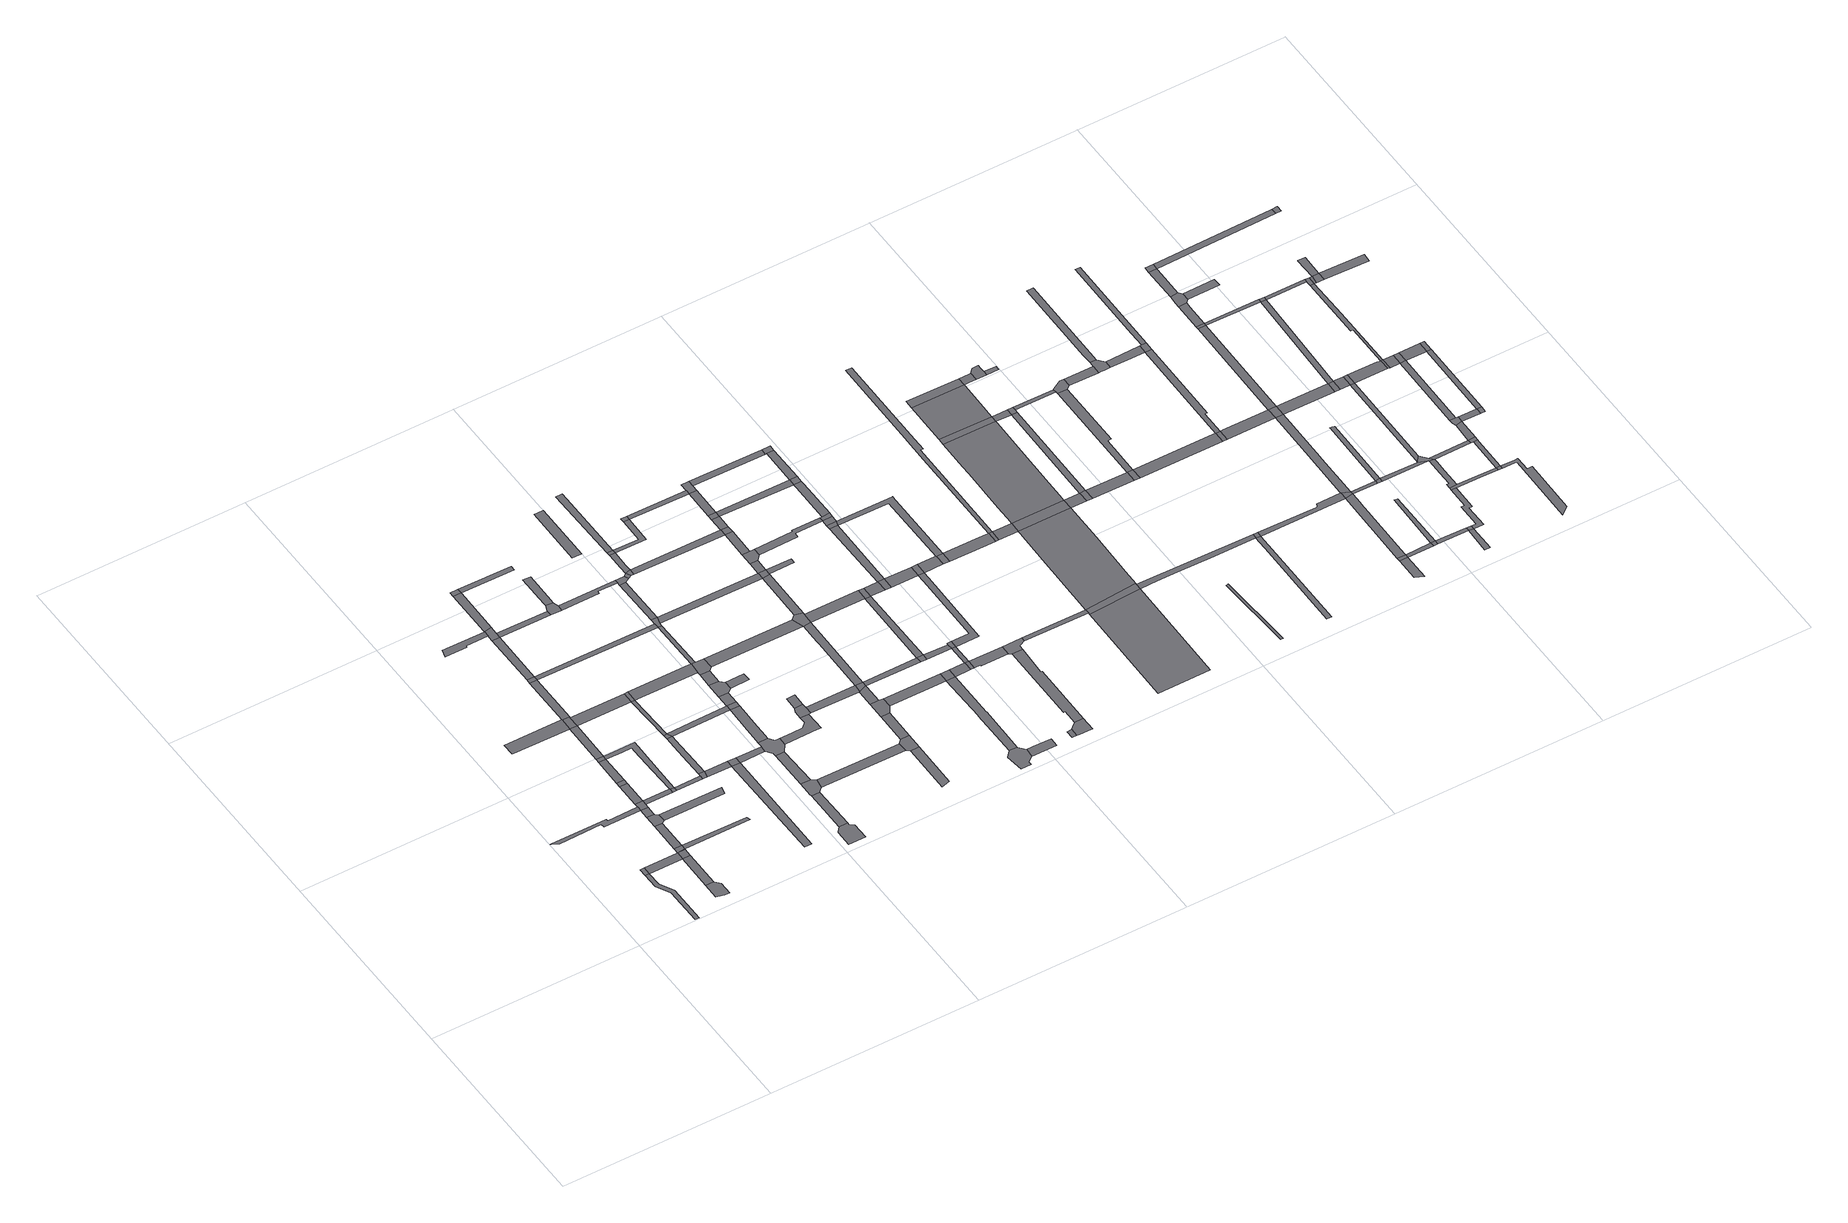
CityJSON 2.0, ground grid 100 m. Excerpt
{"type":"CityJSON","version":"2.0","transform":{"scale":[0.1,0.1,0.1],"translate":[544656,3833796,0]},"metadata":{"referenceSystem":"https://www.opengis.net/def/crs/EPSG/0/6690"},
"CityObjects":{
"road1":{"type":"Road","attributes":{"RoadStructureAttribute.sectionType":"1"},"geometry":[{"type":"MultiSurface","lod":"1","boundaries":[[[0,1,2,3,4,5,6,7]]]}]},
"road2":{"type":"Road","geometry":[{"type":"MultiSurface","lod":"1","boundaries":[[[8,0,7,9]]]}]},
"road3":{"type":"Road","attributes":{"RoadStructureAttribute.sectionType":"1"},"geometry":[{"type":"MultiSurface","lod":"1","boundaries":[[[10,11,12,13,14,15,16,17,18,19]]]}]},
"road4":{"type":"Road","attributes":{"RoadStructureAttribute.sectionType":"1"},"geometry":[{"type":"MultiSurface","lod":"1","boundaries":[[[9,7,20,21]]]}]},
"road5":{"type":"Road","geometry":[{"type":"MultiSurface","lod":"1","boundaries":[[[22,23,24,25,26,27]]]}]},
"road6":{"type":"Road","attributes":{"RoadStructureAttribute.sectionType":"1"},"geometry":[{"type":"MultiSurface","lod":"1","boundaries":[[[20,22,27,28]]]}]},
"road7":{"type":"Road","geometry":[{"type":"MultiSurface","lod":"1","boundaries":[[[21,20,28,29]]]}]},
"road8":{"type":"Road","attributes":{"RoadStructureAttribute.sectionType":"1"},"geometry":[{"type":"MultiSurface","lod":"1","boundaries":[[[30,21,29]]]}]},
"road9":{"type":"Road","geometry":[{"type":"MultiSurface","lod":"1","boundaries":[[[31,21,30,32]]]}]},
"road10":{"type":"Road","attributes":{"RoadStructureAttribute.sectionType":"1"},"geometry":[{"type":"MultiSurface","lod":"1","boundaries":[[[33,31,32,34]]]}]},
"road11":{"type":"Road","geometry":[{"type":"MultiSurface","lod":"1","boundaries":[[[35,33,34,36,37,38]]]}]},
"road12":{"type":"Road","attributes":{"RoadStructureAttribute.sectionType":"1"},"geometry":[{"type":"MultiSurface","lod":"1","boundaries":[[[18,35,38,39,40]]]}]},
"road13":{"type":"Road","geometry":[{"type":"MultiSurface","lod":"1","boundaries":[[[41,19,18,40,42,43]]]}]},
"road14":{"type":"Road","attributes":{"RoadStructureAttribute.sectionType":"1"},"geometry":[{"type":"MultiSurface","lod":"1","boundaries":[[[44,45,46,47,48,49,50,51,52,53]]]}]},
"road15":{"type":"Road","attributes":{"RoadStructureAttribute.sectionType":"1"},"geometry":[{"type":"MultiSurface","lod":"1","boundaries":[[[54,41,43,55]]]}]},
"road16":{"type":"Road","geometry":[{"type":"MultiSurface","lod":"1","boundaries":[[[56,54,55,57]]]}]},
"road17":{"type":"Road","attributes":{"RoadStructureAttribute.sectionType":"1"},"geometry":[{"type":"MultiSurface","lod":"1","boundaries":[[[58,56,57,59]]]}]},
"road18":{"type":"Road","attributes":{"RoadStructureAttribute.sectionType":"1"},"geometry":[{"type":"MultiSurface","lod":"1","boundaries":[[[43,42,60,61]]]}]},
"road19":{"type":"Road","attributes":{"RoadStructureAttribute.sectionType":"1"},"geometry":[{"type":"MultiSurface","lod":"1","boundaries":[[[62,63,32,30]]]}]},
"road20":{"type":"Road","geometry":[{"type":"MultiSurface","lod":"1","boundaries":[[[64,58,59,65]]]}]},
"road21":{"type":"Road","attributes":{"RoadStructureAttribute.sectionType":"1"},"geometry":[{"type":"MultiSurface","lod":"1","boundaries":[[[52,64,65,66,67]]]}]},
"road22":{"type":"Road","attributes":{"RoadStructureAttribute.sectionType":"1"},"geometry":[{"type":"MultiSurface","lod":"1","boundaries":[[[68,69,70,71,65,59,72,73,74,75,61,76]]]}]},
"road23":{"type":"Road","attributes":{"RoadStructureAttribute.sectionType":"1"},"geometry":[{"type":"MultiSurface","lod":"1","boundaries":[[[77,78,37,36]]]}]},
"road24":{"type":"Road","geometry":[{"type":"MultiSurface","lod":"1","boundaries":[[[61,60,79,76]]]}]},
"road25":{"type":"Road","geometry":[{"type":"MultiSurface","lod":"1","boundaries":[[[53,52,67,80,81]]]}]},
"road26":{"type":"Road","attributes":{"RoadStructureAttribute.sectionType":"1"},"geometry":[{"type":"MultiSurface","lod":"1","boundaries":[[[82,53,81,83,84,85]]]}]},
"road27":{"type":"Road","attributes":{"RoadStructureAttribute.sectionType":"1"},"geometry":[{"type":"MultiSurface","lod":"1","boundaries":[[[76,79,86,87]]]}]},
"road28":{"type":"Road","geometry":[{"type":"MultiSurface","lod":"1","boundaries":[[[88,89,90,91,92,93,94,95]]]}]},
"road29":{"type":"Road","geometry":[{"type":"MultiSurface","lod":"1","boundaries":[[[96,82,85,97]]]}]},
"road30":{"type":"Road","attributes":{"RoadStructureAttribute.sectionType":"1"},"geometry":[{"type":"MultiSurface","lod":"1","boundaries":[[[98,96,97,99]]]}]},
"road31":{"type":"Road","geometry":[{"type":"MultiSurface","lod":"1","boundaries":[[[100,87,86,101,102]]]}]},
"road32":{"type":"Road","attributes":{"RoadStructureAttribute.sectionType":"1"},"geometry":[{"type":"MultiSurface","lod":"1","boundaries":[[[80,67,103,104]]]}]},
"road33":{"type":"Road","attributes":{"RoadStructureAttribute.sectionType":"1"},"geometry":[{"type":"MultiSurface","lod":"1","boundaries":[[[105,106,107,100,102,108,109,110]]]}]},
"road34":{"type":"Road","geometry":[{"type":"MultiSurface","lod":"1","boundaries":[[[111,112,95,94,113,98,99,114]]]}]},
"road35":{"type":"Road","attributes":{"RoadStructureAttribute.sectionType":"1"},"geometry":[{"type":"MultiSurface","lod":"1","boundaries":[[[115,116,117,118]]]}]},
"road36":{"type":"Road","attributes":{"RoadStructureAttribute.sectionType":"1"},"geometry":[{"type":"MultiSurface","lod":"1","boundaries":[[[119,102,101,115,120]]]}]},
"road37":{"type":"Road","geometry":[{"type":"MultiSurface","lod":"1","boundaries":[[[121,122,105,110]]]}]},
"road38":{"type":"Road","attributes":{"RoadStructureAttribute.sectionType":"1"},"geometry":[{"type":"MultiSurface","lod":"1","boundaries":[[[123,124,95,112,125,126]]]}]},
"road39":{"type":"Road","attributes":{"RoadStructureAttribute.sectionType":"1"},"geometry":[{"type":"MultiSurface","lod":"1","boundaries":[[[103,122,121,127]]]}]},
"road40":{"type":"Road","geometry":[{"type":"MultiSurface","lod":"1","boundaries":[[[128,123,126,129]]]}]},
"road41":{"type":"Road","geometry":[{"type":"MultiSurface","lod":"1","boundaries":[[[120,115,118,130]]]}]},
"road42":{"type":"Road","geometry":[{"type":"MultiSurface","lod":"1","boundaries":[[[104,103,127,131]]]}]},
"road43":{"type":"Road","geometry":[{"type":"MultiSurface","lod":"1","boundaries":[[[132,133,134,135,136,137,138,139,140]]]}]},
"road44":{"type":"Road","attributes":{"RoadStructureAttribute.sectionType":"1"},"geometry":[{"type":"MultiSurface","lod":"1","boundaries":[[[114,99,141,142]]]}]},
"road45":{"type":"Road","attributes":{"RoadStructureAttribute.sectionType":"1"},"geometry":[{"type":"MultiSurface","lod":"1","boundaries":[[[143,132,140,144]]]}]},
"road46":{"type":"Road","attributes":{"RoadStructureAttribute.sectionType":"1"},"geometry":[{"type":"MultiSurface","lod":"1","boundaries":[[[130,118,145,146]]]}]},
"road47":{"type":"Road","attributes":{"RoadStructureAttribute.sectionType":"1"},"geometry":[{"type":"MultiSurface","lod":"1","boundaries":[[[147,148,149,121,110,150,151]]]}]},
"road48":{"type":"Road","geometry":[{"type":"MultiSurface","lod":"1","boundaries":[[[152,153,143,144,154,155,156,157]]]}]},
"road49":{"type":"Road","attributes":{"RoadStructureAttribute.sectionType":"1"},"geometry":[{"type":"MultiSurface","lod":"1","boundaries":[[[97,85,158,159]]]}]},
"road50":{"type":"Road","attributes":{"RoadStructureAttribute.sectionType":"1"},"geometry":[{"type":"MultiSurface","lod":"1","boundaries":[[[160,161,129,126]]]}]},
"road51":{"type":"Road","attributes":{"RoadStructureAttribute.sectionType":"1"},"geometry":[{"type":"MultiSurface","lod":"1","boundaries":[[[162,152,157,163]]]}]},
"road52":{"type":"Road","attributes":{"RoadStructureAttribute.sectionType":"1"},"geometry":[{"type":"MultiSurface","lod":"1","boundaries":[[[164,131,127,165,166,167,168,169]]]}]},
"road53":{"type":"Road","geometry":[{"type":"MultiSurface","lod":"1","boundaries":[[[170,171,146,145,172,173,174,162,163,175,176,177,178]]]}]},
"road54":{"type":"Road","geometry":[{"type":"MultiSurface","lod":"1","boundaries":[[[179,142,141,180,181,182]]]}]},
"road55":{"type":"Road","attributes":{"RoadStructureAttribute.sectionType":"1"},"geometry":[{"type":"MultiSurface","lod":"1","boundaries":[[[151,183,184,185,170,178,186,187,188]]]}]},
"road56":{"type":"Road","geometry":[{"type":"MultiSurface","lod":"1","boundaries":[[[189,190,191,192,179,182]]]}]},
"road57":{"type":"Road","geometry":[{"type":"MultiSurface","lod":"1","boundaries":[[[147,151,188,193]]]}]},
"road58":{"type":"Road","attributes":{"RoadStructureAttribute.sectionType":"1"},"geometry":[{"type":"MultiSurface","lod":"1","boundaries":[[[194,147,193,195]]]}]},
"road59":{"type":"Road","geometry":[{"type":"MultiSurface","lod":"1","boundaries":[[[196,194,195,197,198,199]]]}]},
"road60":{"type":"Road","attributes":{"RoadStructureAttribute.sectionType":"1"},"geometry":[{"type":"MultiSurface","lod":"1","boundaries":[[[200,196,199,201]]]}]},
"road61":{"type":"Road","attributes":{"RoadStructureAttribute.sectionType":"1"},"geometry":[{"type":"MultiSurface","lod":"1","boundaries":[[[202,203,204,205,206,207,208,176,175]]]}]},
"road62":{"type":"Road","attributes":{"RoadStructureAttribute.sectionType":"1"},"geometry":[{"type":"MultiSurface","lod":"1","boundaries":[[[156,155,209,210]]]}]},
"road63":{"type":"Road","geometry":[{"type":"MultiSurface","lod":"1","boundaries":[[[169,168,200,201,211,212,213,214]]]}]},
"road64":{"type":"Road","attributes":{"RoadStructureAttribute.sectionType":"1"},"geometry":[{"type":"MultiSurface","lod":"1","boundaries":[[[181,180,215,216,217,218]]]}]},
"road65":{"type":"Road","attributes":{"RoadStructureAttribute.sectionType":"1"},"geometry":[{"type":"MultiSurface","lod":"1","boundaries":[[[219,158,169,214]]]}]},
"road66":{"type":"Road","geometry":[{"type":"MultiSurface","lod":"1","boundaries":[[[220,221,222,198,197]]]}]},
"road67":{"type":"Road","geometry":[{"type":"MultiSurface","lod":"1","boundaries":[[[223,159,158,219,224,225]]]}]},
"road68":{"type":"Road","geometry":[{"type":"MultiSurface","lod":"1","boundaries":[[[226,227,228,205,204,229,230]]]}]},
"road69":{"type":"Road","geometry":[{"type":"MultiSurface","lod":"1","boundaries":[[[231,232,233,227,226]]]}]},
"road70":{"type":"Road","attributes":{"RoadStructureAttribute.sectionType":"1"},"geometry":[{"type":"MultiSurface","lod":"1","boundaries":[[[234,235,223,225]]]}]},
"road71":{"type":"Road","geometry":[{"type":"MultiSurface","lod":"1","boundaries":[[[218,217,235,234,236,237]]]}]},
"road72":{"type":"Road","attributes":{"RoadStructureAttribute.sectionType":"1"},"geometry":[{"type":"MultiSurface","lod":"1","boundaries":[[[238,239,240,241,242,243]]]}]},
"road73":{"type":"Road","attributes":{"RoadStructureAttribute.sectionType":"1"},"geometry":[{"type":"MultiSurface","lod":"1","boundaries":[[[244,245,246,247]]]}]},
"road74":{"type":"Road","attributes":{"RoadStructureAttribute.sectionType":"1"},"geometry":[{"type":"MultiSurface","lod":"1","boundaries":[[[248,237,236,249]]]}]},
"road75":{"type":"Road","attributes":{"RoadStructureAttribute.sectionType":"1"},"geometry":[{"type":"MultiSurface","lod":"1","boundaries":[[[230,229,250,251]]]}]},
"road76":{"type":"Road","geometry":[{"type":"MultiSurface","lod":"1","boundaries":[[[252,248,249,253]]]}]},
"road77":{"type":"Road","geometry":[{"type":"MultiSurface","lod":"1","boundaries":[[[254,210,209,238,243,255]]]}]},
"road78":{"type":"Road","attributes":{"RoadStructureAttribute.sectionType":"1"},"geometry":[{"type":"MultiSurface","lod":"1","boundaries":[[[256,257,258,259,248,252]]]}]},
"road79":{"type":"Road","attributes":{"RoadStructureAttribute.sectionType":"1"},"geometry":[{"type":"MultiSurface","lod":"1","boundaries":[[[212,211,260,261]]]}]},
"road80":{"type":"Road","geometry":[{"type":"MultiSurface","lod":"1","boundaries":[[[262,258,257,263]]]}]},
"road81":{"type":"Road","attributes":{"RoadStructureAttribute.sectionType":"1"},"geometry":[{"type":"MultiSurface","lod":"1","boundaries":[[[264,254,255,265]]]}]},
"road82":{"type":"Road","geometry":[{"type":"MultiSurface","lod":"1","boundaries":[[[266,264,265,267,268,269]]]}]},
"road83":{"type":"Road","attributes":{"RoadStructureAttribute.sectionType":"1"},"geometry":[{"type":"MultiSurface","lod":"1","boundaries":[[[270,271,262,263]]]}]},
"road84":{"type":"Road","attributes":{"RoadStructureAttribute.sectionType":"1"},"geometry":[{"type":"MultiSurface","lod":"1","boundaries":[[[225,224,272,273]]]}]},
"road85":{"type":"Road","attributes":{"RoadStructureAttribute.sectionType":"1"},"geometry":[{"type":"MultiSurface","lod":"1","boundaries":[[[274,275,250,276,266,269]]]}]},
"road86":{"type":"Road","geometry":[{"type":"MultiSurface","lod":"1","boundaries":[[[251,250,275,277]]]}]},
"road87":{"type":"Road","geometry":[{"type":"MultiSurface","lod":"1","boundaries":[[[278,279,263,257,280,281]]]}]},
"road88":{"type":"Road","attributes":{"RoadStructureAttribute.sectionType":"1"},"geometry":[{"type":"MultiSurface","lod":"1","boundaries":[[[282,283,284,285,251,277]]]}]},
"road89":{"type":"Road","attributes":{"RoadStructureAttribute.sectionType":"1"},"geometry":[{"type":"MultiSurface","lod":"1","boundaries":[[[252,253,286,287]]]}]},
"road90":{"type":"Road","geometry":[{"type":"MultiSurface","lod":"1","boundaries":[[[288,278,281,289]]]}]},
"road91":{"type":"Road","geometry":[{"type":"MultiSurface","lod":"1","boundaries":[[[290,291,292,293,294,295,296,297,298,299,300]]]}]},
"road92":{"type":"Road","geometry":[{"type":"MultiSurface","lod":"1","boundaries":[[[301,302,261,260,283,282,303,304]]]}]},
"road93":{"type":"Road","attributes":{"RoadStructureAttribute.sectionType":"1"},"geometry":[{"type":"MultiSurface","lod":"1","boundaries":[[[268,267,305,306]]]}]},
"road94":{"type":"Road","attributes":{"RoadStructureAttribute.sectionType":"1"},"geometry":[{"type":"MultiSurface","lod":"1","boundaries":[[[277,275,307,308]]]}]},
"road95":{"type":"Road","attributes":{"RoadStructureAttribute.sectionType":"1"},"geometry":[{"type":"MultiSurface","lod":"1","boundaries":[[[309,272,301,304]]]}]},
"road96":{"type":"Road","attributes":{"RoadStructureAttribute.sectionType":"1"},"geometry":[{"type":"MultiSurface","lod":"1","boundaries":[[[305,310,311,290,300,312,313,314]]]}]},
"road97":{"type":"Road","attributes":{"RoadStructureAttribute.sectionType":"1"},"geometry":[{"type":"MultiSurface","lod":"1","boundaries":[[[315,298,297,316,317]]]}]},
"road98":{"type":"Road","geometry":[{"type":"MultiSurface","lod":"1","boundaries":[[[318,273,272,309,319]]]}]},
"road99":{"type":"Road","attributes":{"RoadStructureAttribute.sectionType":"1"},"geometry":[{"type":"MultiSurface","lod":"1","boundaries":[[[289,281,320,321]]]}]},
"road100":{"type":"Road","attributes":{"RoadStructureAttribute.sectionType":"1"},"geometry":[{"type":"MultiSurface","lod":"1","boundaries":[[[322,273,318,323]]]}]},
"road101":{"type":"Road","geometry":[{"type":"MultiSurface","lod":"1","boundaries":[[[324,322,323,325,326,327]]]}]},
"road102":{"type":"Road","attributes":{"RoadStructureAttribute.sectionType":"1"},"geometry":[{"type":"MultiSurface","lod":"1","boundaries":[[[303,282,328,329,330]]]}]},
"road103":{"type":"Road","geometry":[{"type":"MultiSurface","lod":"1","boundaries":[[[306,305,314,331]]]}]},
"road104":{"type":"Road","geometry":[{"type":"MultiSurface","lod":"1","boundaries":[[[308,307,332,333]]]}]},
"road105":{"type":"Road","attributes":{"RoadStructureAttribute.sectionType":"1"},"geometry":[{"type":"MultiSurface","lod":"1","boundaries":[[[286,324,327,334]]]}]},
"road106":{"type":"Road","geometry":[{"type":"MultiSurface","lod":"1","boundaries":[[[335,336,318,319]]]}]},
"road107":{"type":"Road","geometry":[{"type":"MultiSurface","lod":"1","boundaries":[[[287,286,334,337]]]}]},
"road108":{"type":"Road","attributes":{"RoadStructureAttribute.sectionType":"1"},"geometry":[{"type":"MultiSurface","lod":"1","boundaries":[[[338,339,287,337,340,341,342]]]}]},
"road109":{"type":"Road","attributes":{"RoadStructureAttribute.sectionType":"1"},"geometry":[{"type":"MultiSurface","lod":"1","boundaries":[[[343,331,314,344,345]]]}]},
"road110":{"type":"Road","geometry":[{"type":"MultiSurface","lod":"1","boundaries":[[[346,338,342,347]]]}]},
"road111":{"type":"Road","attributes":{"RoadStructureAttribute.sectionType":"1"},"geometry":[{"type":"MultiSurface","lod":"1","boundaries":[[[329,308,333,348]]]}]},
"road112":{"type":"Road","attributes":{"RoadStructureAttribute.sectionType":"1"},"geometry":[{"type":"MultiSurface","lod":"1","boundaries":[[[333,332,349,350]]]}]},
"road113":{"type":"Road","attributes":{"RoadStructureAttribute.sectionType":"1"},"geometry":[{"type":"MultiSurface","lod":"1","boundaries":[[[351,352,353,354]]]}]},
"road114":{"type":"Road","attributes":{"RoadStructureAttribute.sectionType":"1"},"geometry":[{"type":"MultiSurface","lod":"1","boundaries":[[[320,346,347,355]]]}]},
"road115":{"type":"Road","geometry":[{"type":"MultiSurface","lod":"1","boundaries":[[[345,344,356,357,358]]]}]},
"road116":{"type":"Road","geometry":[{"type":"MultiSurface","lod":"1","boundaries":[[[359,321,320,355,360,361]]]}]},
"road117":{"type":"Road","attributes":{"RoadStructureAttribute.sectionType":"1"},"geometry":[{"type":"MultiSurface","lod":"1","boundaries":[[[349,345,358,362]]]}]},
"road118":{"type":"Road","geometry":[{"type":"MultiSurface","lod":"1","boundaries":[[[363,364,354,353,365,366,367,368,369]]]}]},
"road119":{"type":"Road","geometry":[{"type":"MultiSurface","lod":"1","boundaries":[[[330,329,348,370]]]}]},
"road120":{"type":"Road","geometry":[{"type":"MultiSurface","lod":"1","boundaries":[[[371,372,350,349,362]]]}]},
"road121":{"type":"Road","attributes":{"RoadStructureAttribute.sectionType":"1"},"geometry":[{"type":"MultiSurface","lod":"1","boundaries":[[[370,348,373,374,375]]]}]},
"road122":{"type":"Road","attributes":{"RoadStructureAttribute.sectionType":"1"},"geometry":[{"type":"MultiSurface","lod":"1","boundaries":[[[376,377,326,325,378,379,380,381]]]}]},
"road123":{"type":"Road","attributes":{"RoadStructureAttribute.sectionType":"1"},"geometry":[{"type":"MultiSurface","lod":"1","boundaries":[[[357,356,382,383,384,385]]]}]},
"road124":{"type":"Road","attributes":{"RoadStructureAttribute.sectionType":"1"},"geometry":[{"type":"MultiSurface","lod":"1","boundaries":[[[386,387,388,363,369,389,390,391]]]}]},
"road125":{"type":"Road","geometry":[{"type":"MultiSurface","lod":"1","boundaries":[[[375,374,392,393]]]}]},
"road126":{"type":"Road","attributes":{"RoadStructureAttribute.sectionType":"1"},"geometry":[{"type":"MultiSurface","lod":"1","boundaries":[[[347,342,394,395]]]}]},
"road127":{"type":"Road","attributes":{"RoadStructureAttribute.sectionType":"1"},"geometry":[{"type":"MultiSurface","lod":"1","boundaries":[[[396,397,398,371,362,399,400,401,402,403]]]}]},
"road128":{"type":"Road","attributes":{"RoadStructureAttribute.sectionType":"1"},"geometry":[{"type":"MultiSurface","lod":"1","boundaries":[[[404,405,375,393]]]}]},
"road129":{"type":"Road","attributes":{"RoadStructureAttribute.sectionType":"1"},"geometry":[{"type":"MultiSurface","lod":"1","boundaries":[[[406,393,392,407,396,408]]]}]},
"road130":{"type":"Road","geometry":[{"type":"MultiSurface","lod":"1","boundaries":[[[409,385,384,386,391,410,411,412,413]]]}]},
"road131":{"type":"Road","attributes":{"RoadStructureAttribute.sectionType":"1"},"geometry":[{"type":"MultiSurface","lod":"1","boundaries":[[[361,360,414,415]]]}]},
"road132":{"type":"Road","geometry":[{"type":"MultiSurface","lod":"1","boundaries":[[[416,405,404,417]]]}]},
"road133":{"type":"Road","attributes":{"RoadStructureAttribute.sectionType":"1"},"geometry":[{"type":"MultiSurface","lod":"1","boundaries":[[[380,416,417,418,419]]]}]},
"road134":{"type":"Road","geometry":[{"type":"MultiSurface","lod":"1","boundaries":[[[420,421,381,380,419]]]}]},
"road135":{"type":"Road","geometry":[{"type":"MultiSurface","lod":"1","boundaries":[[[408,396,403,422]]]}]},
"road136":{"type":"Road","attributes":{"RoadStructureAttribute.sectionType":"1"},"geometry":[{"type":"MultiSurface","lod":"1","boundaries":[[[394,423,421,420,424,425]]]}]},
"road137":{"type":"Road","attributes":{"RoadStructureAttribute.sectionType":"1"},"geometry":[{"type":"MultiSurface","lod":"1","boundaries":[[[426,422,403,427,428]]]}]},
"road138":{"type":"Road","geometry":[{"type":"MultiSurface","lod":"1","boundaries":[[[395,394,425,429]]]}]},
"road139":{"type":"Road","attributes":{"RoadStructureAttribute.sectionType":"1"},"geometry":[{"type":"MultiSurface","lod":"1","boundaries":[[[430,431,432,433,417,404,434,428,435]]]}]},
"road140":{"type":"Road","attributes":{"RoadStructureAttribute.sectionType":"1"},"geometry":[{"type":"MultiSurface","lod":"1","boundaries":[[[436,395,429,437]]]}]},
"road141":{"type":"Road","geometry":[{"type":"MultiSurface","lod":"1","boundaries":[[[428,427,438,435]]]}]},
"road142":{"type":"Road","geometry":[{"type":"MultiSurface","lod":"1","boundaries":[[[415,414,439,436,437,440]]]}]},
"road143":{"type":"Road","attributes":{"RoadStructureAttribute.sectionType":"1"},"geometry":[{"type":"MultiSurface","lod":"1","boundaries":[[[413,412,441,442,443]]]}]},
"road144":{"type":"Road","attributes":{"RoadStructureAttribute.sectionType":"1"},"geometry":[{"type":"MultiSurface","lod":"1","boundaries":[[[444,445,446,447,435,438,448,449,450]]]}]},
"road145":{"type":"Road","attributes":{"function":"3","RoadStructureAttribute.sectionType":"1"},"geometry":[{"type":"MultiSurface","lod":"1","boundaries":[[[451,452,453,454,455,456]]]}]},
"road146":{"type":"Road","geometry":[{"type":"MultiSurface","lod":"1","boundaries":[[[450,449,457,458]]]}]},
"road147":{"type":"Road","geometry":[{"type":"MultiSurface","lod":"1","boundaries":[[[459,443,442,453,452,460]]]}]},
"road148":{"type":"Road","attributes":{"RoadStructureAttribute.sectionType":"1"},"geometry":[{"type":"MultiSurface","lod":"1","boundaries":[[[461,458,457,462,463]]]}]},
"road149":{"type":"Road","attributes":{"function":"3","RoadStructureAttribute.sectionType":"1"},"geometry":[{"type":"MultiSurface","lod":"1","boundaries":[[[462,464,465,443,459,466,467,468]]]}]},
"road150":{"type":"Road","attributes":{"RoadStructureAttribute.sectionType":"1"},"geometry":[{"type":"MultiSurface","lod":"1","boundaries":[[[469,470,471,450,458,472,473,474,475]]]}]},
"road151":{"type":"Road","geometry":[{"type":"MultiSurface","lod":"1","boundaries":[[[463,462,468,476]]]}]},
"road152":{"type":"Road","attributes":{"function":"3","RoadStructureAttribute.sectionType":"1"},"geometry":[{"type":"MultiSurface","lod":"1","boundaries":[[[477,478,479,480,481,482,463,476,483,484,485,486,487,488,489]]]}]},
"road153":{"type":"Road","attributes":{"RoadStructureAttribute.sectionType":"1"},"geometry":[{"type":"MultiSurface","lod":"1","boundaries":[[[490,491,492,493,494]]]}]},
"road154":{"type":"Road","attributes":{"RoadStructureAttribute.sectionType":"1"},"geometry":[{"type":"MultiSurface","lod":"1","boundaries":[[[495,476,468,496,497]]]}]},
"road155":{"type":"Road","geometry":[{"type":"MultiSurface","lod":"1","boundaries":[[[498,477,489,499]]]}]},
"road156":{"type":"Road","geometry":[{"type":"MultiSurface","lod":"1","boundaries":[[[497,496,500,501]]]}]},
"road157":{"type":"Road","attributes":{"function":"3","RoadStructureAttribute.sectionType":"1"},"geometry":[{"type":"MultiSurface","lod":"1","boundaries":[[[502,503,498,499,504,505,506,507]]]}]},
"road158":{"type":"Road","attributes":{"RoadStructureAttribute.sectionType":"1"},"geometry":[{"type":"MultiSurface","lod":"1","boundaries":[[[460,452,508,509,510,511,512]]]}]},
"road159":{"type":"Road","geometry":[{"type":"MultiSurface","lod":"1","boundaries":[[[513,502,507,514]]]}]},
"road160":{"type":"Road","geometry":[{"type":"MultiSurface","lod":"1","boundaries":[[[515,497,501,516]]]}]},
"road161":{"type":"Road","attributes":{"RoadStructureAttribute.sectionType":"1"},"geometry":[{"type":"MultiSurface","lod":"1","boundaries":[[[517,518,519,520,501,500,521,522]]]}]},
"road162":{"type":"Road","attributes":{"RoadStructureAttribute.sectionType":"1"},"geometry":[{"type":"MultiSurface","lod":"1","boundaries":[[[499,489,515,523]]]}]},
"road163":{"type":"Road","geometry":[{"type":"MultiSurface","lod":"1","boundaries":[[[523,515,516,524,525]]]}]},
"road164":{"type":"Road","attributes":{"RoadStructureAttribute.sectionType":"1"},"geometry":[{"type":"MultiSurface","lod":"1","boundaries":[[[526,514,507,527,528,529]]]}]},
"road165":{"type":"Road","attributes":{"RoadStructureAttribute.sectionType":"1"},"geometry":[{"type":"MultiSurface","lod":"1","boundaries":[[[511,530,531,532,533]]]}]},
"road166":{"type":"Road","geometry":[{"type":"MultiSurface","lod":"1","boundaries":[[[522,521,534,535]]]}]},
"road167":{"type":"Road","attributes":{"RoadStructureAttribute.sectionType":"1"},"geometry":[{"type":"MultiSurface","lod":"1","boundaries":[[[536,537,529,528,538,539,540,541]]]}]},
"road168":{"type":"Road","attributes":{"RoadStructureAttribute.sectionType":"1"},"geometry":[{"type":"MultiSurface","lod":"1","boundaries":[[[525,524,542,543]]]}]},
"road169":{"type":"Road","geometry":[{"type":"MultiSurface","lod":"1","boundaries":[[[512,511,533,544]]]}]},
"road170":{"type":"Road","geometry":[{"type":"MultiSurface","lod":"1","boundaries":[[[545,546,547,539,538]]]}]},
"road171":{"type":"Road","attributes":{"RoadStructureAttribute.sectionType":"1"},"geometry":[{"type":"MultiSurface","lod":"1","boundaries":[[[548,549,522,535,550,551,552]]]}]},
"road172":{"type":"Road","geometry":[{"type":"MultiSurface","lod":"1","boundaries":[[[553,554,543,542,548,552,555,556]]]}]},
"road173":{"type":"Road","attributes":{"RoadStructureAttribute.sectionType":"1"},"geometry":[{"type":"MultiSurface","lod":"1","boundaries":[[[557,558,535,534,559,560]]]}]},
"road174":{"type":"Road","attributes":{"RoadStructureAttribute.sectionType":"1"},"geometry":[{"type":"MultiSurface","lod":"1","boundaries":[[[561,562,563,564,544,533,565,566]]]}]},
"road175":{"type":"Road","attributes":{"RoadStructureAttribute.sectionType":"1"},"geometry":[{"type":"MultiSurface","lod":"1","boundaries":[[[556,555,567,568]]]}]},
"road176":{"type":"Road","attributes":{"RoadStructureAttribute.sectionType":"1"},"geometry":[{"type":"MultiSurface","lod":"1","boundaries":[[[569,570,571,572]]]}]},
"road177":{"type":"Road","geometry":[{"type":"MultiSurface","lod":"1","boundaries":[[[573,569,572,574]]]}]},
"road178":{"type":"Road","geometry":[{"type":"MultiSurface","lod":"1","boundaries":[[[575,576,568,567,577,578,579,580,581]]]}]},
"road179":{"type":"Road","geometry":[{"type":"MultiSurface","lod":"1","boundaries":[[[560,559,582,583]]]}]},
"road180":{"type":"Road","attributes":{"RoadStructureAttribute.sectionType":"1"},"geometry":[{"type":"MultiSurface","lod":"1","boundaries":[[[584,585,586,587,565,573,574]]]}]},
"road181":{"type":"Road","attributes":{"RoadStructureAttribute.sectionType":"1"},"geometry":[{"type":"MultiSurface","lod":"1","boundaries":[[[588,574,572,589]]]}]},
"road182":{"type":"Road","attributes":{"RoadStructureAttribute.sectionType":"1"},"geometry":[{"type":"MultiSurface","lod":"1","boundaries":[[[590,591,575,581,592,593]]]}]},
"road183":{"type":"Road","geometry":[{"type":"MultiSurface","lod":"1","boundaries":[[[566,565,587,594]]]}]},
"road184":{"type":"Road","attributes":{"RoadStructureAttribute.sectionType":"1"},"geometry":[{"type":"MultiSurface","lod":"1","boundaries":[[[595,580,579,596,597,598]]]}]},
"road185":{"type":"Road","attributes":{"RoadStructureAttribute.sectionType":"1"},"geometry":[{"type":"MultiSurface","lod":"1","boundaries":[[[598,560,583,599,600,601]]]}]},
"road186":{"type":"Road","geometry":[{"type":"MultiSurface","lod":"1","boundaries":[[[602,588,589,603]]]}]},
"road187":{"type":"Road","attributes":{"RoadStructureAttribute.sectionType":"1"},"geometry":[{"type":"MultiSurface","lod":"1","boundaries":[[[604,605,583,582,606,607,608]]]}]},
"road188":{"type":"Road","attributes":{"RoadStructureAttribute.sectionType":"1"},"geometry":[{"type":"MultiSurface","lod":"1","boundaries":[[[609,610,588,602]]]}]},
"road189":{"type":"Road","attributes":{"RoadStructureAttribute.sectionType":"1"},"geometry":[{"type":"MultiSurface","lod":"1","boundaries":[[[594,587,611,612]]]}]},
"road190":{"type":"Road","attributes":{"RoadStructureAttribute.sectionType":"1"},"geometry":[{"type":"MultiSurface","lod":"1","boundaries":[[[607,613,614,615,566,594,616,617,618]]]}]},
"road191":{"type":"Road","geometry":[{"type":"MultiSurface","lod":"1","boundaries":[[[619,595,598,601,620]]]}]},
"road192":{"type":"Road","attributes":{"RoadStructureAttribute.sectionType":"1"},"geometry":[{"type":"MultiSurface","lod":"1","boundaries":[[[602,603,621,622]]]}]},
"road193":{"type":"Road","geometry":[{"type":"MultiSurface","lod":"1","boundaries":[[[623,612,611,624]]]}]},
"road194":{"type":"Road","attributes":{"RoadStructureAttribute.sectionType":"1"},"geometry":[{"type":"MultiSurface","lod":"1","boundaries":[[[621,625,626,627]]]}]},
"road195":{"type":"Road","geometry":[{"type":"MultiSurface","lod":"1","boundaries":[[[608,607,618,628]]]}]},
"road196":{"type":"Road","geometry":[{"type":"MultiSurface","lod":"1","boundaries":[[[622,621,627,629]]]}]},
"road197":{"type":"Road","attributes":{"RoadStructureAttribute.sectionType":"1"},"geometry":[{"type":"MultiSurface","lod":"1","boundaries":[[[630,631,619,620,632,633]]]}]},
"road198":{"type":"Road","attributes":{"RoadStructureAttribute.sectionType":"1"},"geometry":[{"type":"MultiSurface","lod":"1","boundaries":[[[634,635,636,637,638,639,612,623]]]}]},
"road199":{"type":"Road","attributes":{"RoadStructureAttribute.sectionType":"1"},"geometry":[{"type":"MultiSurface","lod":"1","boundaries":[[[640,608,628,641]]]}]},
"road200":{"type":"Road","attributes":{"RoadStructureAttribute.sectionType":"1"},"geometry":[{"type":"MultiSurface","lod":"1","boundaries":[[[642,643,644,645,629,627,646,647,648,649,650,651]]]}]},
"road201":{"type":"Road","attributes":{"RoadStructureAttribute.sectionType":"1"},"geometry":[{"type":"MultiSurface","lod":"1","boundaries":[[[623,624,652,653]]]}]},
"road202":{"type":"Road","attributes":{"RoadStructureAttribute.sectionType":"1"},"geometry":[{"type":"MultiSurface","lod":"1","boundaries":[[[654,628,618,655,656]]]}]},
"road203":{"type":"Road","geometry":[{"type":"MultiSurface","lod":"1","boundaries":[[[657,640,641,658]]]}]},
"road204":{"type":"Road","attributes":{"RoadStructureAttribute.sectionType":"1"},"geometry":[{"type":"MultiSurface","lod":"1","boundaries":[[[659,660,661,662,663,664,665,666,667]]]}]},
"road205":{"type":"Road","attributes":{"RoadStructureAttribute.sectionType":"1"},"geometry":[{"type":"MultiSurface","lod":"1","boundaries":[[[668,669,657,658,670,671]]]}]},
"road206":{"type":"Road","geometry":[{"type":"MultiSurface","lod":"1","boundaries":[[[672,653,652,673,659,667,674]]]}]},
"road207":{"type":"Road","geometry":[{"type":"MultiSurface","lod":"1","boundaries":[[[675,676,677,678,668,671,679,680,681,682]]]}]},
"road208":{"type":"Road","geometry":[{"type":"MultiSurface","lod":"1","boundaries":[[[663,642,651,683,684,685,686,664]]]}]},
"road209":{"type":"Road","attributes":{"RoadStructureAttribute.sectionType":"1"},"geometry":[{"type":"MultiSurface","lod":"1","boundaries":[[[687,688,653,672,689]]]}]},
"road210":{"type":"Road","attributes":{"RoadStructureAttribute.sectionType":"1"},"geometry":[{"type":"MultiSurface","lod":"1","boundaries":[[[690,677,676,691,692]]]}]},
"road211":{"type":"Road","geometry":[{"type":"MultiSurface","lod":"1","boundaries":[[[693,656,655,694]]]}]},
"road212":{"type":"Road","geometry":[{"type":"MultiSurface","lod":"1","boundaries":[[[695,690,692,696]]]}]},
"road213":{"type":"Road","attributes":{"RoadStructureAttribute.sectionType":"1"},"geometry":[{"type":"MultiSurface","lod":"1","boundaries":[[[697,674,667,698]]]}]},
"road214":{"type":"Road","attributes":{"RoadStructureAttribute.sectionType":"1"},"geometry":[{"type":"MultiSurface","lod":"1","boundaries":[[[699,693,694,700,687,701]]]}]},
"road215":{"type":"Road","attributes":{"RoadStructureAttribute.sectionType":"1"},"geometry":[{"type":"MultiSurface","lod":"1","boundaries":[[[658,641,702,703]]]}]},
"road216":{"type":"Road","geometry":[{"type":"MultiSurface","lod":"1","boundaries":[[[704,705,706,682,681]]]}]},
"road217":{"type":"Road","geometry":[{"type":"MultiSurface","lod":"1","boundaries":[[[701,687,689,707]]]}]},
"road218":{"type":"Road","geometry":[{"type":"MultiSurface","lod":"1","boundaries":[[[708,685,684,709]]]}]},
"road219":{"type":"Road","attributes":{"RoadStructureAttribute.sectionType":"1"},"geometry":[{"type":"MultiSurface","lod":"1","boundaries":[[[702,656,693,710]]]}]},
"road220":{"type":"Road","attributes":{"RoadStructureAttribute.sectionType":"1"},"geometry":[{"type":"MultiSurface","lod":"1","boundaries":[[[711,712,713,714,708,709,715,716,717,718]]]}]},
"road221":{"type":"Road","attributes":{"RoadStructureAttribute.sectionType":"1"},"geometry":[{"type":"MultiSurface","lod":"1","boundaries":[[[719,720,685,708,721,722]]]}]},
"road222":{"type":"Road","geometry":[{"type":"MultiSurface","lod":"1","boundaries":[[[697,698,719,722,723]]]}]},
"road223":{"type":"Road","attributes":{"RoadStructureAttribute.sectionType":"1"},"geometry":[{"type":"MultiSurface","lod":"1","boundaries":[[[724,725,726,707,689,727,728,729]]]}]},
"road224":{"type":"Road","attributes":{"RoadStructureAttribute.sectionType":"1"},"geometry":[{"type":"MultiSurface","lod":"1","boundaries":[[[730,731,697,723]]]}]},
"road225":{"type":"Road","geometry":[{"type":"MultiSurface","lod":"1","boundaries":[[[732,733,731,730,734,735]]]}]},
"road226":{"type":"Road","geometry":[{"type":"MultiSurface","lod":"1","boundaries":[[[703,702,710,736]]]}]},
"road227":{"type":"Road","attributes":{"RoadStructureAttribute.sectionType":"1"},"geometry":[{"type":"MultiSurface","lod":"1","boundaries":[[[737,732,735,738]]]}]},
"road228":{"type":"Road","geometry":[{"type":"MultiSurface","lod":"1","boundaries":[[[729,728,739,740]]]}]},
"road229":{"type":"Road","attributes":{"RoadStructureAttribute.sectionType":"1"},"geometry":[{"type":"MultiSurface","lod":"1","boundaries":[[[734,730,741,742]]]}]},
"road230":{"type":"Road","attributes":{"RoadStructureAttribute.sectionType":"1"},"geometry":[{"type":"MultiSurface","lod":"1","boundaries":[[[740,739,743,737,744]]]}]},
"road231":{"type":"Road","attributes":{"RoadStructureAttribute.sectionType":"1"},"geometry":[{"type":"MultiSurface","lod":"1","boundaries":[[[736,710,745,746,747]]]}]},
"road232":{"type":"Road","geometry":[{"type":"MultiSurface","lod":"1","boundaries":[[[742,741,748,749]]]}]},
"road233":{"type":"Road","geometry":[{"type":"MultiSurface","lod":"1","boundaries":[[[744,737,738,750]]]}]},
"road234":{"type":"Road","attributes":{"RoadStructureAttribute.sectionType":"1"},"geometry":[{"type":"MultiSurface","lod":"1","boundaries":[[[751,752,753,729,740,754,755]]]}]},
"road235":{"type":"Road","attributes":{"RoadStructureAttribute.sectionType":"1"},"geometry":[{"type":"MultiSurface","lod":"1","boundaries":[[[756,696,692,757]]]}]},
"road236":{"type":"Road","attributes":{"RoadStructureAttribute.sectionType":"1"},"geometry":[{"type":"MultiSurface","lod":"1","boundaries":[[[758,742,749,759]]]}]},
"road237":{"type":"Road","attributes":{"RoadStructureAttribute.sectionType":"1"},"geometry":[{"type":"MultiSurface","lod":"1","boundaries":[[[750,738,760,761,762,758,763]]]}]},
"road238":{"type":"Road","geometry":[{"type":"MultiSurface","lod":"1","boundaries":[[[747,746,764,751,755,765]]]}]},
"road239":{"type":"Road","attributes":{"RoadStructureAttribute.sectionType":"1"},"geometry":[{"type":"MultiSurface","lod":"1","boundaries":[[[765,755,766,767,768]]]}]},
"road240":{"type":"Road","geometry":[{"type":"MultiSurface","lod":"1","boundaries":[[[763,758,759,769]]]}]},
"road241":{"type":"Road","geometry":[{"type":"MultiSurface","lod":"1","boundaries":[[[770,768,767,771]]]}]},
"road242":{"type":"Road","geometry":[{"type":"MultiSurface","lod":"1","boundaries":[[[772,773,774,775,768,770]]]}]},
"road243":{"type":"Road","attributes":{"RoadStructureAttribute.sectionType":"1"},"geometry":[{"type":"MultiSurface","lod":"1","boundaries":[[[776,770,771,777,778]]]}]},
"road244":{"type":"Road","geometry":[{"type":"MultiSurface","lod":"1","boundaries":[[[779,756,757,780]]]}]}
},
"vertices":[
[235,327,0],[236,253,0],[271,187,0],[272,6,0],[292,6,0],[291,192,0],[256,258,0],[255,326,0],
[235,366,0],[255,366,0],
[274,674,0],[274,684,0],[9,683,0],[4,683,0],[8,681,0],[39,666,0],[241,671,0],[242,651,0],[419,653,0],[418,675,0],
[416,327,0],[417,366,0],
[413,147,0],[412,70,0],[449,60,0],[473,60,0],[473,123,0],[450,147,0],
[452,327,0],
[453,366,0],
[453,370,0],
[417,393,0],[453,393,0],
[418,543,0],[453,543,0],
[418,604,0],[470,553,0],[467,591,0],[453,604,0],
[453,611,0],[454,652,0],
[419,693,0],[454,670,0],[455,693,0],
[423,1262,0],[310,1263,0],[288,1263,0],[149,1264,0],[149,1204,0],[150,1204,0],[156,1203,0],[422,1200,0],[424,1200,0],[426,1262,0],
[420,812,0],[455,812,0],
[420,835,0],[455,835,0],
[422,976,0],[455,975,0],
[584,670,0],[584,692,0],
[767,371,0],[762,388,0],
[422,996,0],[456,995,0],
[456,1005,0],[459,1200,0],
[604,822,0],[605,944,0],[606,994,0],[484,995,0],[533,974,0],[578,974,0],[579,955,0],[581,822,0],[604,689,0],
[760,553,0],[767,588,0],
[604,670,0],
[459,1255,0],[460,1259,0],
[427,1508,0],[461,1505,0],[461,1506,0],[461,1508,0],
[729,670,0],[729,691,0],
[227,1858,0],[222,1839,0],[218,1820,0],[222,1820,0],[320,1819,0],[322,1826,0],[428,1827,0],[429,1855,0],
[427,1530,0],[462,1530,0],
[428,1795,0],[464,1795,0],
[729,703,0],[749,670,0],[756,703,0],
[719,1198,0],[719,1253,0],
[728,941,0],[728,892,0],[728,822,0],[755,822,0],[754,881,0],[754,941,0],
[464,1824,0],[465,1864,0],[428,1819,0],[464,1822,0],
[866,669,0],[872,120,0],[904,119,0],[906,667,0],
[781,703,0],[867,702,0],
[743,966,0],[728,963,0],
[430,2095,0],[429,1863,0],[467,2090,0],[467,2095,0],
[736,1198,0],
[430,2118,0],[466,2118,0],
[907,701,0],
[737,1253,0],
[1051,141,0],[1032,119,0],[1030,117,0],[1030,36,0],[1110,35,0],[1110,118,0],[1109,119,0],[1091,134,0],[1091,142,0],
[707,1794,0],[707,1818,0],
[1050,351,0],[1089,352,0],
[1026,669,0],[1028,699,0],
[1033,971,0],[1023,971,0],[897,969,0],[896,942,0],[1033,944,0],
[1050,432,0],[1050,360,0],[1092,355,0],[1109,372,0],[1116,417,0],[1096,432,0],
[1040,1501,0],[1038,1526,0],
[720,2092,0],[720,2115,0],
[1049,624,0],[1092,624,0],
[1029,1251,0],[747,1198,0],[749,1198,0],[1034,1196,0],[1037,1196,0],[1041,1251,0],
[1030,725,0],[1030,699,0],[1028,667,0],[1038,654,0],[1049,641,0],[1116,659,0],[1116,699,0],[1096,699,0],[1075,724,0],
[720,1850,0],[760,1793,0],[760,1821,0],[752,1846,0],
[1033,937,0],[1031,811,0],[1031,764,0],[1075,745,0],[1076,807,0],[1078,943,0],
[753,1866,0],[755,2023,0],[718,2023,0],[719,1866,0],
[1079,970,0],
[1034,1032,0],[1080,1031,0],
[1035,1109,0],[1101,1048,0],[1100,1088,0],[1081,1108,0],
[1037,1179,0],[1082,1178,0],
[1273,661,0],[1291,661,0],[1290,754,0],[1250,753,0],[1251,722,0],[1228,701,0],[1181,700,0],
[1514,368,0],[1511,413,0],
[1100,1195,0],[1100,1250,0],[1060,1251,0],[1058,1251,0],
[940,1792,0],[940,1805,0],[1035,1803,0],[1035,1821,0],
[1055,1501,0],
[1192,1050,0],[1191,1068,0],[1191,1090,0],
[1037,1551,0],[1055,1516,0],[1065,1551,0],
[1301,814,0],[1261,812,0],[1250,793,0],[1301,754,0],[1301,794,0],
[1301,876,0],[1261,876,0],[1261,813,0],
[1065,1789,0],[1035,1788,0],
[1088,1802,0],[1077,1821,0],
[1529,355,0],[1529,350,0],[1527,113,0],[1526,112,0],[1567,123,0],[1570,355,0],
[959,2316,0],[955,2023,0],[1001,2023,0],[1001,2316,0],
[1092,1831,0],[1105,1812,0],
[1533,751,0],[1538,791,0],
[1117,1839,0],[1117,1811,0],
[1530,432,0],[1571,432,0],
[1117,1870,0],[1118,1954,0],[1091,1954,0],[1092,1870,0],
[1540,1191,0],[1523,1246,0],
[1091,1971,0],[1118,1972,0],
[1531,584,0],[1572,583,0],
[1532,667,0],[1594,619,0],[1594,666,0],[1573,667,0],
[1117,2356,0],[1087,2355,0],
[1547,1511,0],[1548,1544,0],
[1574,761,0],[1574,767,0],[1533,748,0],
[1574,791,0],
[1242,2086,0],[1241,1968,0],[1268,1953,0],[1270,2086,0],
[1578,1192,0],[1542,1191,0],[1541,1090,0],[1541,1072,0],
[1551,1803,0],[1551,1836,0],
[1242,2106,0],[1269,2106,0],
[1869,142,0],[1866,139,0],[1859,132,0],[1842,112,0],[1854,27,0],[1900,27,0],[1900,45,0],[1929,66,0],[1932,111,0],[1929,111,0],[1906,140,0],
[1545,1267,0],[1543,1265,0],[1581,1247,0],[1581,1257,0],
[1866,617,0],[1867,664,0],
[1834,763,0],[1835,792,0],
[1584,1515,0],
[1868,380,0],[1868,378,0],[1908,378,0],[1908,380,0],[1909,617,0],
[1964,110,0],[2047,65,0],[2048,109,0],
[1584,1544,0],[1584,1519,0],
[1553,2080,0],[1554,2102,0],
[1549,1608,0],[1585,1608,0],
[1549,1670,0],[1608,1633,0],[1608,1670,0],[1586,1670,0],
[1834,1190,0],[1838,1190,0],[1839,1245,0],
[1909,664,0],
[1864,762,0],[1865,792,0],
[1587,1803,0],
[1705,1520,0],[1705,1543,0],
[1587,1836,0],
[1552,1904,0],[1551,1874,0],[1588,1875,0],[1588,1901,0],[1588,1904,0],
[1972,663,0],[1984,618,0],[1983,663,0],
[1552,1932,0],[1588,1931,0],
[1863,1190,0],
[1982,761,0],[1980,788,0],
[2125,108,0],[2125,69,0],[2146,68,0],[2147,108,0],
[1590,2079,0],
[2001,618,0],[2001,661,0],[2001,662,0],
[1554,2141,0],[1590,2110,0],[1590,2141,0],
[2002,761,0],
[2179,138,0],[2160,120,0],[2159,68,0],[2199,68,0],[2221,67,0],[2221,105,0],[2221,137,0],
[1864,1244,0],
[2002,796,0],[1982,795,0],
[1871,1190,0],[1932,1189,0],[1933,1244,0],
[1794,1680,0],[1794,1673,0],[1796,1636,0],[1796,1658,0],[1929,1660,0],[1929,1680,0],
[2031,619,0],[2031,614,0],[2161,612,0],[2162,660,0],
[2174,605,0],[2173,210,0],[2180,210,0],[2223,455,0],[2218,455,0],[2223,603,0],
[1962,1189,0],[1963,1244,0],
[1941,1897,0],[1941,1930,0],
[2091,1188,0],[2091,1151,0],[2090,797,0],[2112,762,0],[2115,762,0],[2115,764,0],[2119,1152,0],[2120,1188,0],
[1967,1605,0],[1929,1605,0],
[1968,1244,0],[2086,1188,0],[2091,1243,0],
[2219,660,0],[2224,625,0],[2227,627,0],[2256,641,0],[2256,660,0],
[1936,2107,0],[1936,2135,0],
[1929,1627,0],[1976,1628,0],
[1976,1636,0],[1976,1660,0],
[1977,1682,0],[1941,1680,0],
[2121,1243,0],
[1941,1878,0],[1977,1879,0],[1977,1897,0],
[2208,1242,0],[2212,1188,0],[2212,1242,0],
[1978,1930,0],
[2244,1600,0],[2244,1623,0],[2244,1625,0],[2242,1625,0],[2209,1600,0],[2243,1242,0],
[1944,2107,0],[1978,2107,0],
[2242,1187,0],
[1941,2107,0],[1978,2135,0],
[2524,638,0],[2562,638,0],[2562,658,0],
[2459,1239,0],[2457,1239,0],[2450,1239,0],[2400,1240,0],[2401,1186,0],[2462,1185,0],[2463,1239,0],
[2806,98,0],[2812,642,0],[2562,628,0],[2555,100,0],[2555,97,0],[2806,96,0],
[2477,1185,0],[2478,1239,0],
[2813,677,0],[2813,671,0],
[2483,1239,0],[2570,1184,0],[2571,1238,0],
[2570,1171,0],[2567,994,0],[2814,754,0],[2820,987,0],[2821,1183,0],
[2469,2338,0],[2464,1883,0],[2463,1740,0],[2482,1790,0],[2495,1790,0],[2495,1884,0],[2496,2336,0],
[2821,1235,0],
[2578,1767,0],[2576,1616,0],[2576,1571,0],[2573,1365,0],[2572,1315,0],[2572,1270,0],[2822,1249,0],[2822,1267,0],[2822,1352,0],[2826,1613,0],[2828,1754,0],[2828,1761,0],[2828,1764,0],
[3130,474,0],[3124,473,0],[3118,472,0],[3141,93,0],[3153,92,0],
[2890,1235,0],[2897,1182,0],[2897,1235,0],
[2579,1800,0],[2829,1797,0],
[2925,1182,0],[2925,1236,0],
[2581,2014,0],[2580,1885,0],[2830,1887,0],[2832,2005,0],[2832,2009,0],[2832,2011,0],
[2896,642,0],[2993,641,0],[3166,639,0],[3366,637,0],[3366,659,0],
[2582,2055,0],[2832,2052,0],
[2902,1762,0],[2929,1762,0],
[3123,1234,0],[3119,1234,0],[2931,1236,0],[2929,1236,0],[3125,1180,0],[3125,1234,0],
[2903,1796,0],
[2930,1780,0],[2930,1796,0],
[2857,2052,0],[2856,2011,0],[2889,2010,0],[2889,2052,0],
[3365,539,0],[3361,90,0],[3386,90,0],[3388,634,0],
[3152,1180,0],[3152,1234,0],
[2909,2074,0],[2897,2061,0],[2940,2010,0],[2940,2032,0],[2940,2059,0],[2940,2074,0],
[3127,1777,0],[3122,1794,0],
[3389,658,0],
[2997,2010,0],[2997,2020,0],[2997,2030,0],
[3127,1765,0],[3126,1429,0],[3153,1429,0],[3171,1430,0],[3172,1764,0],
[3172,1822,0],[3127,1797,0],[3190,1780,0],[3190,1822,0],
[3545,1231,0],[3539,1231,0],[3547,1177,0],[3547,1231,0],
[3678,670,0],[3676,662,0],[3673,657,0],[3668,652,0],[3794,633,0],[3795,671,0],
[3331,1778,0],[3332,1821,0],
[3790,214,0],[3789,102,0],[3827,84,0],[3829,214,0],
[3790,232,0],[3829,231,0],
[3332,1846,0],[3332,1829,0],[3343,1778,0],[3357,1778,0],[3386,1778,0],[3387,1814,0],[3361,1846,0],
[3569,1177,0],[3570,1231,0],
[3829,240,0],[3832,572,0],[3832,582,0],[3833,639,0],
[3952,233,0],[3952,213,0],
[3334,2331,0],[3332,1892,0],[3362,1892,0],[3364,2330,0],
[3832,654,0],
[3553,1818,0],[3486,1776,0],[3551,1776,0],[3554,1776,0],
[3569,1349,0],[3581,1349,0],[3585,1776,0],
[3972,233,0],[3972,213,0],
[3582,1231,0],[3580,1231,0],[3799,1175,0],[3800,1175,0],[3799,1230,0],
[3972,518,0],[3957,520,0],
[3950,638,0],[3951,652,0],
[3798,919,0],[3798,895,0],[3795,678,0],[3835,877,0],[3834,894,0],[3837,1175,0],
[3564,1818,0],[3585,1818,0],
[4120,212,0],[4120,229,0],
[3973,655,0],[3973,637,0],
[4116,83,0],[4141,82,0],[4142,207,0],
[3838,1229,0],
[4143,228,0],
[3566,2329,0],[3564,1894,0],[3586,1895,0],[3589,2329,0],
[3975,803,0],[3977,1005,0],[3967,1008,0],[3957,1010,0],[3957,1008,0],[3954,820,0],
[3806,1774,0],[3844,1774,0],
[4184,445,0],[4184,342,0],[4166,342,0],[4167,227,0],[4190,207,0],[4189,320,0],[4203,320,0],[4206,320,0],[4206,324,0],[4208,445,0],
[4194,635,0],[4153,652,0],
[4076,1227,0],[4084,1173,0],[4085,1227,0],
[3806,1789,0],[3844,1789,0],
[4196,634,0],[4196,553,0],[4197,482,0],[4185,482,0],[4185,460,0],[4220,460,0],[4220,551,0],[4221,615,0],[4221,630,0],
[3808,1924,0],[3807,1897,0],[3845,1897,0],[3846,1924,0],
[4175,682,0],[4195,635,0],[4203,647,0],
[3850,1990,0],[3847,1994,0],[3809,1988,0],[3808,1951,0],[3847,1925,0],[3849,1927,0],[3861,1938,0],[3860,1978,0],
[4322,442,0],[4405,440,0],[4405,455,0],[4320,457,0],
[4158,1172,0],[4153,667,0],[4178,1172,0],
[3810,2154,0],[3848,2148,0],[3848,2154,0],
[4110,1228,0],[4110,1172,0],
[3811,2184,0],[3849,2184,0],
[4395,649,0],[4395,630,0],
[4118,1228,0],[4148,1172,0],[4158,1227,0],
[4104,1769,0],[4105,1785,0],
[4015,1940,0],[4015,1959,0],[4014,1980,0],
[4178,1227,0],
[4425,455,0],[4424,439,0],
[4129,1766,0],
[4534,383,0],[4509,383,0],[4509,453,0],[4495,453,0],[4483,438,0],[4495,437,0],[4491,82,0],[4531,115,0],
[4408,630,0],[4408,605,0],[4427,617,0],[4428,629,0],
[4428,649,0],
[4332,1224,0],[4322,1226,0],[4321,1226,0],[4186,1172,0],[4337,1171,0],[4337,1224,0],
[4429,755,0],[4397,747,0],
[4392,785,0],[4392,764,0],[4431,784,0],[4419,785,0],
[4130,1785,0],
[4395,1170,0],[4423,1170,0],
[4347,1170,0],[4347,1224,0],
[4518,752,0],[4519,781,0],
[4389,1170,0],[4396,1224,0],
[4317,1766,0],[4324,1766,0],[4324,1782,0],
[4541,752,0],[4542,781,0],
[4423,1224,0],
[4324,1741,0],[4326,1434,0],[4336,1434,0],[4346,1540,0],[4344,1741,0],
[4425,2194,0],[4426,2164,0],
[4523,1169,0],[4545,1169,0],
[4427,1170,0],[4429,1170,0],[4514,1169,0],[4523,1223,0],
[4324,1762,0],[4345,1781,0],
[4346,1741,0],[4354,1741,0],[4359,1781,0],
[4545,1223,0],
[4392,1782,0],[4390,1740,0],
[4393,1887,0],[4376,1888,0],[4358,1889,0],[4358,1888,0],
[4395,1781,0],[4603,1733,0],[4604,1774,0],
[4453,2195,0],[4453,2164,0]
]}
